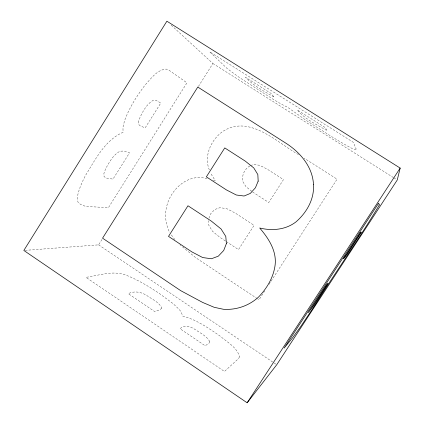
<?xml version="1.0" encoding="UTF-8"?>
<svg xmlns="http://www.w3.org/2000/svg" width="424" height="424" viewBox="0 0 424 424"><rect width="100%" height="100%" fill="white"/><g stroke="black" fill="none" stroke-linecap="round" stroke-linejoin="round"><path stroke-width="0.32" stroke-dasharray="2.12 1.59" d="M208.91 218.254L210.755 213.664L214.751 209.514L219.998 207.649L226.798 208.672L235.463 213.187L254.082 225.351L238.5 249.598L225.907 241.304M25.143 250.356L98.601 244.86L102.126 239.263M198.427 86.448L212.89 63.494L170.278 24.316M264.772 290.885L259.022 299.779L257.925 299.047M269.092 284.218L337.069 179.172L304.109 158.163M249.916 165.932C244.616 168.773 241.595 175.43 242.719 181.366L245.947 186.629L252.269 191.706M250.51 165.694L253.499 164.501L259.536 165.254L267.141 169.097L283.476 179.601L268.774 202.481L252.752 192.099M207.113 178.817C189.549 173.077 172.653 187.424 167.48 203.531A37.768 37.18 -87.3 0 0 169.733 232.638M213.32 180.147L215.18 180.55L210.399 172.865M212.89 63.494L393.361 177.513M393.917 177.863L396.71 179.628M298.523 154.601C276.729 142.464 249.27 113.839 222.377 131.716C210.924 140.058 203.706 156.143 209.302 169.86M225.361 240.943L219.886 237.339L212.419 231.223L208.809 225.25L208.534 220.703M257.373 298.687L196.015 257.909L181.398 245.968M98.601 244.86L276.734 364.746M174.858 239.608L170.782 234.149M179.967 244.643L180.894 245.56M138.489 121.004L138.41 124.147L140.217 125.907L145.172 127.868L160.807 102.968L156.085 100.451L153.435 100.149C145.872 104.558 141.775 113.208 138.489 121.004M124.386 121.222L122.96 127.301L123.055 132.293C104.898 140.243 95.453 159.392 85.563 175.366A43.386 11.236 -56.3 0 0 77.3 199.259L78.021 202.131L80.205 204.177L85.59 206.409L108.412 207.686L186.947 82.828L168.847 70.103L166.107 69.075C156.848 69.902 151.013 78.652 145.188 84.917C136.714 96.015 129.103 108.025 124.386 121.222M105.656 168.736L103.912 173.437L104.066 176.633L106.408 178.059L112.991 179.124L129.548 152.751L123.379 151.055L120.003 151.198C113.113 154.866 109.344 162.185 105.656 168.736M209.795 341.596L208.979 343.223L205.19 345.783L179.935 328.669C184.509 324.71 190.44 326.316 194.95 329.411C200.133 333.026 206.621 335.866 209.795 341.596M239.528 356.785L238.601 358.55L224.45 371.472L85.94 277.333C98.919 275.531 112.599 270.199 125.557 275.012A40.503 7.457 32.4 0 1 149.794 287.308L158.936 293.185L173.098 303.642L179.193 309.398L181.127 311.884L182.702 316.06C196.646 319.717 208.64 328.234 220.374 336.259C227.222 342.263 237.18 347.383 239.528 356.785M326.666 129.887L326.348 130.263C316.246 124.312 304.829 119.128 297.24 109.938L325.16 127.545L326.666 129.887M161.793 308.062L160.309 309.536L154.797 311.635L128.26 293.652C134.588 290.572 141.563 291.993 147.208 295.788C152.28 299.408 159.101 302.095 161.793 308.062M356.128 149.025L354.962 149.439L351.268 148.04A41.504 1.823 32.5 0 1 331.086 136.268L305.81 120.156L287.843 107.415L280.953 103.907L272.855 99.105L239.178 77.364L227.238 68.614L209.673 51.792L353.388 142.369L356.128 149.025M273.862 96.895C263.908 91.293 253.467 85.701 245.528 77.322L271.233 93.534L273.862 96.895"/><path stroke-width="0.64" d="M400.171 168.089L397.267 179.983L276.734 364.746L247.15 402.8L23.829 250.457L166.886 21.2L400.171 168.089L247.15 402.8M313.506 184.721C314.354 199.269 306.7 212.551 295.994 221.885C285.723 229.856 272.007 231.048 259.695 228.001C268.461 238.288 276.681 250.6 275.149 264.788C273.655 277.1 267.03 288.262 258.518 297.081A48.378 47.711 78 0 1 223.39 309.271L214.173 307.299L202.624 302.423L180.693 290.647L102.56 238.177L197.791 87.053L285.066 142.655C299.842 151.877 312.674 166.584 313.506 184.721M226.389 243.599L223.713 250.478L218.312 256.17L211.412 258.762L202.698 257.559L191.871 251.893L168.513 236.385L187.98 205.767L211.369 221.137L221.052 228.955L225.785 236.433L226.389 243.599M379.337 204.978C358.932 239.104 335.893 271.625 314.809 305.349A41.557 0.641 -56.8 0 1 299.869 327.736L292.486 337.928L284.106 348.12L378.616 203.186L379.337 204.978M361.2 232.177L347.245 254.029L343.525 258.619L360.644 232.368L361.2 232.177M258.174 181.117L255.428 187.774L250.282 193.439L244.086 196.015L236.327 195.008L226.49 189.957L206.356 176.861L224.762 147.912L245.316 161.147L253.759 167.915L257.834 174.534L258.174 181.117M327.932 283.603L313.951 305.238L308.301 312.631L326.422 284.843L327.932 283.603"/></g></svg>
